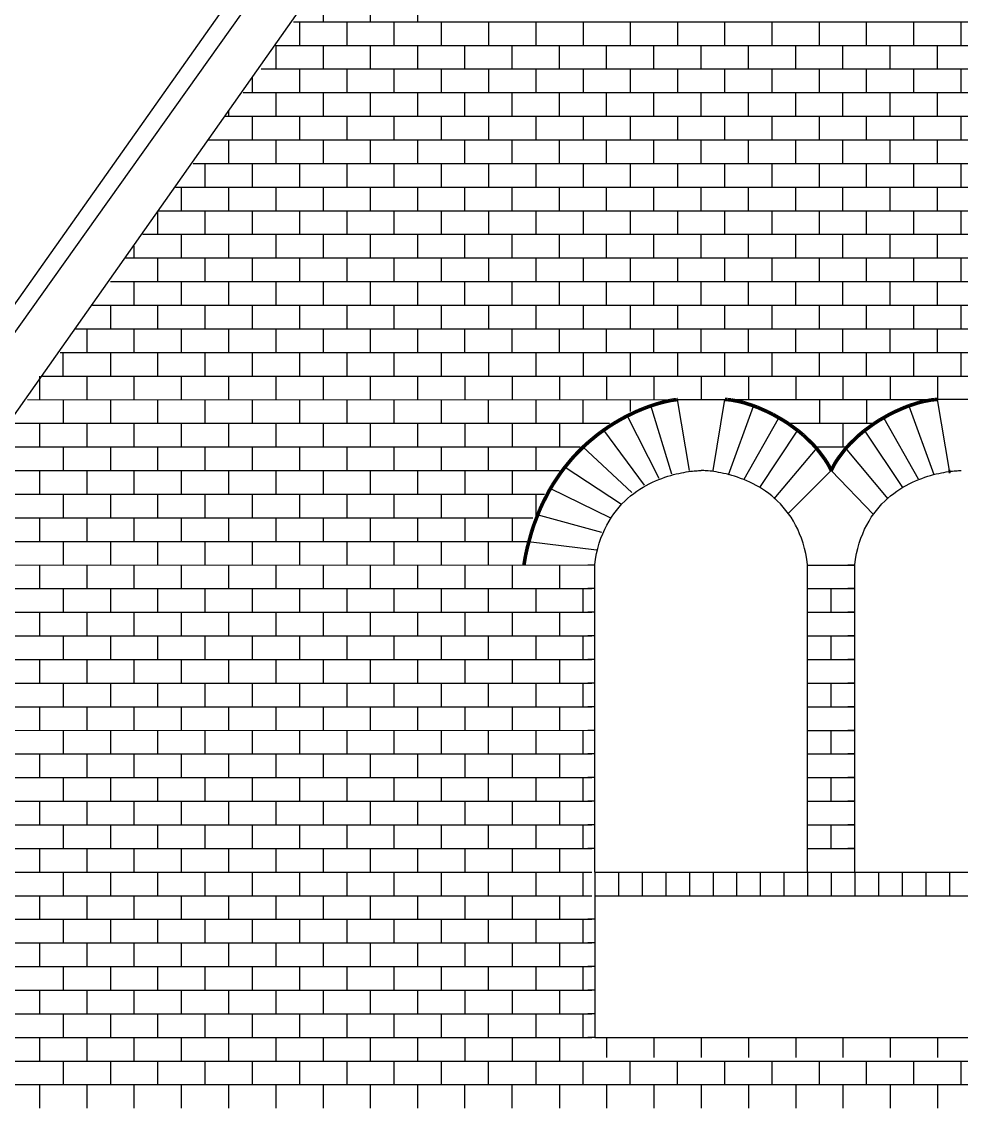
# Model space of a CAD drawing. Extents: x 192 to 301, y 47 to 228.
# Drawn here: x 212.25 to 252, y 157 to 203 of the extents above; entities that cross this region are included whole.
import ezdxf

# ---------------------------------------------------------------- set-up
doc = ezdxf.new("R2010")
doc.units = 0
doc.header["$MEASUREMENT"] = 0
doc.layers.add('OHNE_NAMEN', color=5, linetype='CONTINUOUS')

msp = doc.modelspace()

# ---------------------------------------------------------------- linework, layer by layer
at = {"layer": 'OHNE_NAMEN', "color": 7, "linetype": 'CONTINUOUS'}
for p, q in [((235.5, 223), (195, 165.9999)), ((233.5001, 216.9999), (199.0002, 168.0002)), ((224.9999, 204.0001), (224.9999, 203)), ((227.0002, 204.0001), (227.0002, 203)), ((229, 204.0001), (229, 203)), ((223.75, 203), (269.3751, 203)), ((224.0001, 203), (224.0001, 202.0002)), ((226, 203), (226, 202.0002)), ((227.9999, 203), (227.9999, 201.9999)), ((230.0002, 203), (230.0002, 201.9999)), ((232.0001, 203), (232.0001, 201.9999)), ((234, 203), (234, 201.9999)), ((236.0002, 203), (236.0002, 201.9999)), ((238.0001, 203), (238.0001, 201.9999)), ((240, 203), (240, 201.9999)), ((241.9999, 202.0005), (241.9999, 203.0003)), ((243.9998, 202.0005), (243.9998, 203.0003)), ((246.0001, 202.0005), (246.0001, 203.0003)), ((247.9999, 202.0005), (247.9999, 203.0003)), ((249.9999, 202.0005), (249.9999, 203.0003)), ((252.0001, 202.0005), (252.0001, 203.0003)), ((223, 202.0002), (223, 201.0001)), ((223, 201.9999), (269.9999, 201.9999)), ((224.9999, 202.0002), (224.9999, 201.0001)), ((227.0002, 202.0002), (227.0002, 201.0001)), ((229, 202.0002), (229, 201.0001)), ((230.9999, 201.0008), (230.9999, 202.0005)), ((233.0002, 201.0008), (233.0002, 202.0005)), ((235.0001, 201.0008), (235.0001, 202.0005)), ((237.0004, 201.0008), (237.0004, 202.0005)), ((239.0002, 201.0008), (239.0002, 202.0005)), ((241.0001, 201.0008), (241.0001, 202.0005)), ((243, 201.0008), (243, 202.0005)), ((245.0003, 201.0008), (245.0003, 202.0005)), ((247.0002, 201.0008), (247.0002, 202.0005)), ((249.0001, 201.0008), (249.0001, 202.0005)), ((251.0003, 201.0008), (251.0003, 202.0005)), ((221.9999, 200.6251), (222.0002, 200)), ((222.3749, 201.0001), (270.625, 201.0001)), ((224.0001, 200.9997), (224.0001, 200)), ((226, 200.9997), (226, 200)), ((227.9999, 201.0001), (227.9999, 200)), ((230.0002, 201.0001), (230.0002, 200)), ((232.0001, 201.0001), (232.0001, 200)), ((234, 201.0001), (234, 200)), ((236.0002, 201.0001), (236.0002, 200)), ((238.0001, 201.0001), (238.0001, 200)), ((240, 201.0001), (240, 200)), ((241.9999, 200.0007), (241.9999, 201.0004)), ((243.9998, 200.0007), (243.9998, 201.0004)), ((246.0001, 200.0007), (246.0001, 201.0004)), ((247.9999, 200.0007), (247.9999, 201.0004)), ((249.9999, 200.0007), (249.9999, 201.0004)), ((252.0001, 200.0007), (252.0001, 201.0004)), ((221.6249, 200), (271.375, 200)), ((223, 200), (223, 199.0002)), ((224.9999, 200), (224.9999, 199.0002)), ((227.0002, 200), (227.0002, 199.0002)), ((229, 200), (229, 199.0002)), ((230.9999, 199.0009), (230.9999, 200.0007)), ((233.0002, 199.0009), (233.0002, 200.0007)), ((235.0001, 199.0009), (235.0001, 200.0007)), ((237.0004, 199.0009), (237.0004, 200.0007)), ((239.0002, 199.0009), (239.0002, 200.0007)), ((241.0001, 199.0009), (241.0001, 200.0007)), ((243, 199.0009), (243, 200.0007)), ((245.0003, 199.0009), (245.0003, 200.0007)), ((247.0002, 199.0009), (247.0002, 200.0007)), ((249.0001, 199.0009), (249.0001, 200.0007)), ((251.0003, 199.0009), (251.0003, 200.0007)), ((221.0001, 199.2499), (221.0001, 199.0002)), ((220.8749, 199.0002), (272.0001, 199.0002)), ((222.0002, 198.9998), (222.0002, 198.0001)), ((224.0001, 198.9998), (224.0001, 198.0001)), ((226, 198.9998), (226, 198.0001)), ((227.9999, 198.9998), (227.9999, 198.0001)), ((230.0002, 198.9998), (230.0002, 198.0001)), ((232.0001, 198.9998), (232.0001, 198.0001)), ((234, 198.9998), (234, 198.0001)), ((236.0002, 198.9998), (236.0002, 198.0001)), ((238.0001, 198.9998), (238.0001, 198.0001)), ((240, 198.9998), (240, 198.0001)), ((241.9999, 198.0004), (241.9999, 199.0002)), ((243.9998, 198.0004), (243.9998, 199.0002)), ((246.0001, 198.0004), (246.0001, 199.0002)), ((247.9999, 198.0004), (247.9999, 199.0002)), ((249.9999, 198.0004), (249.9999, 199.0002)), ((252.0001, 198.0004), (252.0001, 199.0002)), ((220.1249, 198.0001), (272.875, 198.0001)), ((221.0001, 198.0001), (221.0001, 196.9999)), ((223, 198.0001), (223, 196.9999)), ((224.9999, 198.0001), (224.9999, 196.9999)), ((227.0002, 198.0001), (227.0002, 196.9999)), ((229, 198.0001), (229, 196.9999)), ((230.9999, 197.001), (230.9999, 198.0008)), ((233.0002, 197.001), (233.0002, 198.0008)), ((235.0001, 197.001), (235.0001, 198.0008)), ((237.0004, 197.001), (237.0004, 198.0008)), ((239.0002, 197.001), (239.0002, 198.0008)), ((241.0001, 197.001), (241.0001, 198.0008)), ((243, 197.001), (243, 198.0008)), ((245.0003, 197.001), (245.0003, 198.0008)), ((247.0002, 197.001), (247.0002, 198.0008)), ((249.0001, 197.001), (249.0001, 198.0008)), ((251.0003, 197.001), (251.0003, 198.0008)), ((219.5001, 196.9999), (273.5001, 196.9999)), ((220, 196.9999), (220, 196.0002)), ((222.0002, 196.9999), (222.0002, 196.0002)), ((224.0001, 196.9999), (224.0001, 196.0002)), ((226, 196.9999), (226, 196.0002)), ((227.9999, 196.9999), (227.9999, 196.0002)), ((230.0002, 196.9999), (230.0002, 196.0002)), ((232.0001, 196.9999), (232.0001, 196.0002)), ((234, 196.9999), (234, 196.0002)), ((236.0002, 196.9999), (236.0002, 196.0002)), ((238.0001, 196.9999), (238.0001, 196.0002)), ((240, 196.9999), (240, 196.0002)), ((241.9999, 196.0005), (241.9999, 197.0003)), ((243.9998, 196.0005), (243.9998, 197.0003)), ((246.0001, 196.0005), (246.0001, 197.0003)), ((247.9999, 196.0005), (247.9999, 197.0003)), ((249.9999, 196.0005), (249.9999, 197.0003)), ((252.0001, 196.0005), (252.0001, 197.0003)), ((218.7501, 196.0002), (274.2501, 196.0002)), ((218.9999, 196.0002), (218.9999, 195)), ((221.0001, 196.0002), (221.0001, 195)), ((223, 196.0002), (223, 195)), ((224.9999, 196.0002), (224.9999, 195)), ((227.0002, 196.0002), (227.0002, 195)), ((229, 196.0002), (229, 195)), ((230.9999, 195.0007), (230.9999, 196.0005)), ((233.0002, 195.0007), (233.0002, 196.0005)), ((235.0001, 195.0007), (235.0001, 196.0005)), ((237.0004, 195.0007), (237.0004, 196.0005)), ((239.0002, 195.0007), (239.0002, 196.0005)), ((241.0001, 195.0007), (241.0001, 196.0005)), ((243, 195.0007), (243, 196.0005)), ((245.0003, 195.0007), (245.0003, 196.0005)), ((247.0002, 195.0007), (247.0002, 196.0005)), ((249.0001, 195.0007), (249.0001, 196.0005)), ((251.0003, 195.0007), (251.0003, 196.0005)), ((218.0001, 195), (275.0002, 195)), ((218.0001, 195), (218.0001, 194.0003)), ((220, 195), (220, 194.0003)), ((222.0002, 195), (222.0002, 194.0003)), ((224.0001, 195), (224.0001, 194.0003)), ((226, 195), (226, 194.0003)), ((227.9999, 195), (227.9999, 193.9999)), ((230.0002, 195), (230.0002, 193.9999)), ((232.0001, 195), (232.0001, 193.9999)), ((234, 195), (234, 193.9999)), ((236.0002, 195), (236.0002, 193.9999)), ((238.0001, 195), (238.0001, 193.9999)), ((240, 195), (240, 193.9999)), ((241.9999, 194.0006), (241.9999, 195.0004)), ((243.9998, 194.0006), (243.9998, 195.0004)), ((246.0001, 194.0006), (246.0001, 195.0004)), ((247.9999, 194.0006), (247.9999, 195.0004)), ((249.9999, 194.0006), (249.9999, 195.0004)), ((252.0001, 194.0006), (252.0001, 195.0004)), ((217.375, 193.9999), (275.6249, 193.9999)), ((218.9999, 193.9999), (218.9999, 193.0001)), ((221.0001, 193.9999), (221.0001, 193.0001)), ((223, 193.9999), (223, 193.0001)), ((224.9999, 193.9999), (224.9999, 193.0001)), ((227.0002, 193.9999), (227.0002, 193.0001)), ((229, 193.9999), (229, 193.0001)), ((230.9999, 193.0008), (230.9999, 194.0006)), ((233.0002, 193.0008), (233.0002, 194.0006)), ((235.0001, 193.0008), (235.0001, 194.0006)), ((237.0004, 193.0008), (237.0004, 194.0006)), ((239.0002, 193.0008), (239.0002, 194.0006)), ((241.0001, 193.0008), (241.0001, 194.0006)), ((243, 193.0008), (243, 194.0006)), ((245.0003, 193.0008), (245.0003, 194.0006)), ((247.0002, 193.0008), (247.0002, 194.0006)), ((249.0001, 193.0008), (249.0001, 194.0006)), ((251.0003, 193.0008), (251.0003, 194.0006)), ((216.9999, 193.5), (216.9999, 193.0001)), ((216.6249, 193.0001), (276.25, 193.0001)), ((218.0001, 192.9998), (218.0001, 192)), ((220, 192.9998), (220, 192)), ((222.0002, 192.9998), (222.0002, 192)), ((224.0001, 192.9998), (224.0001, 192)), ((226, 192.9998), (226, 192)), ((227.9999, 193.0001), (227.9999, 192)), ((230.0002, 193.0001), (230.0002, 192)), ((232.0001, 193.0001), (232.0001, 192)), ((234, 193.0001), (234, 192)), ((236.0002, 193.0001), (236.0002, 192)), ((238.0001, 193.0001), (238.0001, 192)), ((240, 193.0001), (240, 192)), ((241.9999, 192.0007), (241.9999, 193.0005)), ((243.9998, 192.0007), (243.9998, 193.0005)), ((246.0001, 192.0007), (246.0001, 193.0005)), ((247.9999, 192.0007), (247.9999, 193.0005)), ((249.9999, 192.0007), (249.9999, 193.0005)), ((252.0001, 192.0007), (252.0001, 193.0005)), ((216.0002, 192), (277.0001, 192)), ((216.9999, 192), (216.9999, 190.9999)), ((218.9999, 192), (218.9999, 190.9999)), ((221.0001, 192), (221.0001, 190.9999)), ((223, 192), (223, 190.9999)), ((224.9999, 192), (224.9999, 190.9999)), ((227.0002, 192), (227.0002, 190.9999)), ((229, 192), (229, 190.9999)), ((230.9999, 191.0009), (230.9999, 192.0007)), ((233.0002, 191.0009), (233.0002, 192.0007)), ((235.0001, 191.0009), (235.0001, 192.0007)), ((237.0004, 191.0009), (237.0004, 192.0007)), ((239.0002, 191.0009), (239.0002, 192.0007)), ((241.0001, 191.0009), (241.0001, 192.0007)), ((243, 191.0009), (243, 192.0007)), ((245.0003, 191.0009), (245.0003, 192.0007)), ((247.0002, 191.0009), (247.0002, 192.0007)), ((249.0001, 191.0009), (249.0001, 192.0007)), ((251.0003, 191.0009), (251.0003, 192.0007)), ((215.2502, 190.9999), (277.7501, 190.9999)), ((216.0002, 190.9999), (216.0002, 190.0001)), ((218.0001, 190.9999), (218.0001, 190.0001)), ((220, 190.9999), (220, 190.0001)), ((222.0002, 190.9999), (222.0002, 190.0001)), ((224.0001, 190.9999), (224.0001, 190.0001)), ((226, 190.9999), (226, 190.0001)), ((227.9999, 190.9999), (227.9999, 190.0001)), ((230.0002, 190.9999), (230.0002, 190.0001)), ((232.0001, 190.9999), (232.0001, 190.0001)), ((234, 190.9999), (234, 190.0001)), ((236.0002, 190.9999), (236.0002, 190.0001)), ((238.0001, 190.9999), (238.0001, 190.0001)), ((240, 190.9999), (240, 190.0001)), ((241.9999, 190.0005), (241.9999, 191.0002)), ((243.9998, 190.0005), (243.9998, 191.0002)), ((246.0001, 190.0005), (246.0001, 191.0002)), ((247.9999, 190.0005), (247.9999, 191.0002)), ((249.9999, 190.0005), (249.9999, 191.0002)), ((252.0001, 190.0005), (252.0001, 191.0002)), ((214.5002, 190.0001), (278.5001, 190.0001)), ((215.0001, 190.0001), (215.0001, 189)), ((216.9999, 190.0001), (216.9999, 189)), ((218.9999, 190.0001), (218.9999, 189)), ((221.0001, 190.0001), (221.0001, 189)), ((223, 190.0001), (223, 189)), ((224.9999, 190.0001), (224.9999, 189)), ((227.0002, 190.0001), (227.0002, 189)), ((229, 190.0001), (229, 189)), ((230.9999, 189.0007), (230.9999, 190.0005)), ((233.0002, 189.0007), (233.0002, 190.0005)), ((235.0001, 189.0007), (235.0001, 190.0005)), ((237.0004, 189.0007), (237.0004, 190.0005)), ((239.0002, 189.0007), (239.0002, 190.0005)), ((241.0001, 189.0007), (241.0001, 190.0005)), ((243, 189.0007), (243, 190.0005)), ((245.0003, 189.0007), (245.0003, 190.0005)), ((247.0002, 189.0007), (247.0002, 190.0005)), ((249.0001, 189.0007), (249.0001, 190.0005)), ((251.0003, 189.0007), (251.0003, 190.0005)), ((213.8751, 189), (279.1252, 189)), ((213.9999, 187.9999), (213.9999, 189)), ((216.0002, 189), (216.0002, 188.0002)), ((218.0001, 189), (218.0001, 188.0002)), ((220, 189), (220, 188.0002)), ((222.0002, 189), (222.0002, 188.0002)), ((224.0001, 189), (224.0001, 188.0002)), ((226, 189), (226, 188.0002)), ((227.9999, 189), (227.9999, 188.0002)), ((230.0002, 189), (230.0002, 188.0002)), ((232.0001, 189), (232.0001, 188.0002)), ((234, 189), (234, 188.0002)), ((236.0002, 189), (236.0002, 188.0002)), ((238.0001, 189), (238.0001, 188.0002)), ((240, 189), (240, 188.0002)), ((241.9999, 188.0006), (241.9999, 189.0004)), ((243.9998, 188.0006), (243.9998, 189.0004)), ((246.0001, 188.0006), (246.0001, 189.0004)), ((247.9999, 188.0006), (247.9999, 189.0004)), ((249.9999, 188.0006), (249.9999, 189.0004)), ((252.0001, 188.0006), (252.0001, 189.0004)), ((213.0005, 188.0009), (213.0005, 187.0008)), ((213.125, 187.9999), (279.8748, 187.9999)), ((215.0008, 188.0009), (215.0008, 187.0008)), ((217.0007, 187.0008), (217.0007, 188.0009)), ((219.0002, 187.9999), (219.0002, 186.9997)), ((221.0001, 187.9999), (221.0001, 186.9997)), ((223, 187.9999), (223, 186.9997)), ((224.9999, 187.9999), (224.9999, 186.9997)), ((227.0002, 187.9999), (227.0002, 186.9997)), ((229, 187.9999), (229, 186.9997)), ((230.9999, 187.9999), (230.9999, 186.9997)), ((230.9999, 187.9999), (230.9999, 187.0001)), ((232.9998, 187.9999), (232.9998, 186.9997)), ((234.9997, 187.9999), (234.9997, 186.9997)), ((234.9997, 187.9999), (234.9997, 187.0001)), ((237, 187.9999), (237, 186.9997)), ((238.9999, 187.9999), (238.9999, 186.9997)), ((238.9999, 187.9999), (238.9999, 187.0001)), ((241.0001, 187.9999), (241.0001, 186.9997)), ((243, 187.9999), (243, 186.9997)), ((243, 187.9999), (243, 187.0001)), ((244.9999, 187.9999), (244.9999, 186.9997)), ((246.9998, 187.9999), (246.9998, 186.9997)), ((246.9998, 187.9999), (246.9998, 187.0001)), ((249.0001, 187.9999), (249.0001, 186.9997)), ((251, 187.9999), (251, 186.9997)), ((251, 187.9999), (251, 187.0001)), ((212.4999, 187.0001), (239.624, 186.9997)), ((214.0003, 186.9997), (214.0003, 186)), ((216.0002, 186.9997), (216.0002, 186)), ((218.0004, 186.9997), (218.0004, 186)), ((220.0003, 186.9997), (220.0003, 186)), ((222.0002, 186.9997), (222.0002, 186)), ((224.0005, 186.9997), (224.0005, 186)), ((226.0004, 186.9997), (226.0004, 186)), ((228.0003, 186.9997), (228.0003, 186)), ((230.0005, 186.9997), (230.0005, 186)), ((232.0004, 186.0007), (232.0004, 187.0004)), ((234.0007, 187.0001), (234.0007, 186.0003)), ((236.0002, 186.0007), (236.0002, 187.0004)), ((238.0001, 186.9997), (238.0001, 186.4999)), ((238.8574, 186.769), (239.7397, 183.8586)), ((240.5009, 184.0015), (240.0011, 187.0015)), ((240.0011, 187.0015), (242.001, 187.0015)), ((241.5011, 184.0015), (242.001, 187.0015)), ((242.5005, 187.0011), (250.5008, 187.0011)), ((246.0001, 186.9997), (246.0001, 185.9996)), ((247.9999, 186.9997), (247.9999, 185.9996)), ((247.9999, 186.9997), (247.9999, 186)), ((251.5006, 184.0015), (251.001, 187.0015)), ((253.0076, 187.0015), (251.0077, 187.0015)), ((237.8435, 186.3718), (239.2105, 183.6819)), ((242.1523, 183.8145), (243.2106, 186.7249)), ((250.8518, 183.8145), (249.7938, 186.7249)), ((211.7499, 186), (237.1238, 186)), ((213.0005, 186.001), (213.0005, 185.0009)), ((215.0008, 186.001), (215.0008, 185.0009)), ((217.0007, 185.0009), (217.0007, 186.001)), ((219.0002, 186), (219.0002, 184.9998)), ((221.0001, 186), (221.0001, 184.9998)), ((223, 186), (223, 184.9998)), ((224.9999, 186), (224.9999, 184.9998)), ((227.0002, 186), (227.0002, 184.9998)), ((229, 186), (229, 184.9998)), ((230.9999, 186), (230.9999, 184.9998)), ((230.9999, 186), (230.9999, 185.0002)), ((232.9998, 186), (232.9998, 184.9998)), ((234.9997, 186), (234.9997, 184.9998)), ((234.9997, 186), (234.9997, 185.0002)), ((242.8138, 183.6377), (244.269, 186.1958)), ((244.7498, 186), (248.2497, 186)), ((246.9998, 186), (246.9998, 185.0002)), ((250.1903, 183.6377), (248.7355, 186.1958)), ((236.873, 185.7103), (238.5928, 183.3732)), ((243.4752, 183.2853), (245.0627, 185.6666)), ((249.5289, 183.2853), (247.9418, 185.6666)), ((210.9999, 185.0002), (235.8739, 184.9998)), ((214.0003, 184.9998), (214.0003, 184.0001)), ((216.0002, 184.9998), (216.0002, 184.0001)), ((218.0004, 184.9998), (218.0004, 184.0001)), ((220.0003, 184.9998), (220.0003, 184.0001)), ((222.0002, 184.9998), (222.0002, 184.0001)), ((224.0005, 184.9998), (224.0005, 184.0001)), ((226.0004, 184.9998), (226.0004, 184.0001)), ((228.0003, 184.9998), (228.0003, 184.0001)), ((230.0005, 184.9998), (230.0005, 184.0001)), ((232.0004, 184.0008), (232.0004, 185.0005)), ((234.0007, 185.0002), (234.0007, 184.0004)), ((235.9914, 185.0051), (238.064, 183.0649)), ((244.0926, 182.8003), (245.9006, 184.9607)), ((245.8748, 184.9998), (247.1247, 184.9998)), ((248.9115, 182.8003), (247.1035, 184.9607)), ((235.1973, 184.1673), (237.623, 182.5798)), ((246.501, 184.0015), (244.6768, 182.1769)), ((246.501, 184.0015), (248.2942, 182.1388)), ((210.2499, 184.0001), (234.999, 184.0001)), ((213.0005, 184.0008), (213.0005, 183.0007)), ((215.0008, 184.0008), (215.0008, 183.0007)), ((217.0007, 183.0007), (217.0007, 184.0008)), ((219.0002, 183.9997), (219.0002, 182.9996)), ((221.0001, 183.9997), (221.0001, 182.9996)), ((223, 183.9997), (223, 182.9996)), ((224.9999, 183.9997), (224.9999, 182.9996)), ((227.0002, 183.9997), (227.0002, 182.9996)), ((229, 183.9997), (229, 182.9996)), ((230.9999, 183.9997), (230.9999, 182.9996)), ((230.9999, 183.9997), (230.9999, 182.9999)), ((232.9998, 183.9997), (232.9998, 182.9996)), ((234.6244, 183.2413), (237.1376, 182.0065)), ((209.75, 182.9999), (234.3746, 183.001)), ((214.0003, 182.9996), (214.0003, 181.9998)), ((216.0002, 182.9996), (216.0002, 181.9998)), ((218.0004, 182.9996), (218.0004, 181.9998)), ((220.0003, 182.9996), (220.0003, 181.9998)), ((222.0002, 182.9996), (222.0002, 181.9998)), ((224.0005, 182.9996), (224.0005, 181.9998)), ((226.0004, 182.9996), (226.0004, 181.9998)), ((228.0003, 182.9996), (228.0003, 181.9998)), ((230.0005, 182.9996), (230.0005, 181.9998)), ((232.0004, 182.0005), (232.0004, 183.0003)), ((234.0007, 182.9999), (234.0007, 182.0002)), ((209, 182.0002), (233.874, 181.9998)), ((213.0005, 182.0009), (213.0005, 181.0007)), ((215.0008, 182.0009), (215.0008, 181.0007)), ((217.0007, 181.0007), (217.0007, 182.0009)), ((219.0002, 181.9998), (219.0002, 180.9997)), ((221.0001, 181.9998), (221.0001, 180.9997)), ((223, 181.9998), (223, 180.9997)), ((224.9999, 181.9998), (224.9999, 180.9997)), ((227.0002, 181.9998), (227.0002, 180.9997)), ((229, 181.9998), (229, 180.9997)), ((230.9999, 181.9998), (230.9999, 180.9997)), ((230.9999, 181.9998), (230.9999, 181)), ((232.9998, 181.9998), (232.9998, 180.9997)), ((234.0511, 182.1388), (236.7848, 181.3892)), ((209, 181), (233.6239, 181)), ((214.0003, 180.9997), (214.0003, 179.9999)), ((216.0002, 180.9997), (216.0002, 179.9999)), ((218.0004, 180.9997), (218.0004, 179.9999)), ((220.0003, 180.9997), (220.0003, 179.9999)), ((222.0002, 180.9997), (222.0002, 179.9999)), ((224.0005, 180.9997), (224.0005, 179.9999)), ((226.0004, 180.9997), (226.0004, 179.9999)), ((228.0003, 180.9997), (228.0003, 179.9999)), ((230.0005, 180.9997), (230.0005, 179.9999)), ((232.0004, 180.0006), (232.0004, 181.0004)), ((233.6984, 180.9919), (236.5643, 180.6395)), ((209, 179.9999), (236.3745, 180.001)), ((213.0005, 180.001), (213.0005, 179.0009)), ((215.0008, 180.001), (215.0008, 179.0009)), ((217.0007, 179.0009), (217.0007, 180.001)), ((219.0002, 179.9999), (219.0002, 178.9998)), ((221.0001, 179.9999), (221.0001, 178.9998)), ((223, 179.9999), (223, 178.9998)), ((224.9999, 179.9999), (224.9999, 178.9998)), ((227.0002, 179.9999), (227.0002, 178.9998)), ((229, 179.9999), (229, 178.9998)), ((230.9999, 179.9999), (230.9999, 178.9998)), ((230.9999, 179.9999), (230.9999, 179.0001)), ((232.9998, 179.9999), (232.9998, 178.9998)), ((234.9997, 179.9999), (234.9997, 178.9998)), ((234.9997, 179.9999), (234.9997, 179.0001)), ((245.5002, 180.0003), (247.5001, 180.0003)), ((206.75, 179.0001), (236.3745, 179.0012)), ((214.0003, 178.9998), (214.0003, 178)), ((216.0002, 178.9998), (216.0002, 178)), ((218.0004, 178.9998), (218.0004, 178)), ((220.0003, 178.9998), (220.0003, 178)), ((222.0002, 178.9998), (222.0002, 178)), ((224.0005, 178.9998), (224.0005, 178)), ((226.0004, 178.9998), (226.0004, 178)), ((228.0003, 178.9998), (228.0003, 178)), ((230.0005, 178.9998), (230.0005, 178)), ((232.0004, 178.0007), (232.0004, 179.0005)), ((234.0007, 179.0001), (234.0007, 178.0004)), ((236.0002, 178.0007), (236.0002, 179.0005)), ((245.5002, 179.0001), (247.5001, 179.0001)), ((246.5003, 178.0004), (246.5003, 179.0001)), ((206, 178), (236.3745, 178.0011)), ((213.0005, 178.0011), (213.0005, 177.0009)), ((215.0008, 178.0011), (215.0008, 177.0009)), ((217.0007, 177.0009), (217.0007, 178.0011)), ((219.0002, 178), (219.0002, 176.9999)), ((221.0001, 178), (221.0001, 176.9999)), ((223, 178), (223, 176.9999)), ((224.9999, 178), (224.9999, 176.9999)), ((227.0002, 178), (227.0002, 176.9999)), ((229, 178), (229, 176.9999)), ((230.9999, 178), (230.9999, 176.9999)), ((230.9999, 178), (230.9999, 177.0002)), ((232.9998, 178), (232.9998, 176.9999)), ((234.9997, 178), (234.9997, 176.9999)), ((234.9997, 178), (234.9997, 177.0002)), ((245.5002, 178.0004), (247.5001, 178.0004)), ((205.5001, 176.9999), (236.3745, 177.0013)), ((214.0003, 176.9999), (214.0003, 176.0001)), ((216.0002, 176.9999), (216.0002, 176.0001)), ((218.0004, 176.9999), (218.0004, 176.0001)), ((220.0003, 176.9999), (220.0003, 176.0001)), ((222.0002, 176.9999), (222.0002, 176.0001)), ((224.0005, 176.9999), (224.0005, 176.0001)), ((226.0004, 176.9999), (226.0004, 176.0001)), ((228.0003, 176.9999), (228.0003, 176.0001)), ((230.0005, 176.9999), (230.0005, 176.0001)), ((232.0004, 176.0008), (232.0004, 177.0006)), ((234.0007, 177.0002), (234.0007, 176.0005)), ((236.0002, 176.0008), (236.0002, 177.0006)), ((245.5002, 177.0002), (247.5001, 177.0002)), ((246.5003, 176.0001), (246.5003, 177.0002)), ((204.7501, 176.0001), (236.3745, 176.0012)), ((213.0005, 176.0008), (213.0005, 175.0007)), ((215.0008, 176.0008), (215.0008, 175.0007)), ((217.0007, 175.0007), (217.0007, 176.0008)), ((219.0002, 175.9998), (219.0002, 174.9996)), ((221.0001, 175.9998), (221.0001, 174.9996)), ((223, 175.9998), (223, 174.9996)), ((224.9999, 175.9998), (224.9999, 174.9996)), ((227.0002, 175.9998), (227.0002, 174.9996)), ((229, 175.9998), (229, 174.9996)), ((230.9999, 175.9998), (230.9999, 174.9996)), ((230.9999, 175.9998), (230.9999, 175)), ((232.9998, 175.9998), (232.9998, 174.9996)), ((234.9997, 175.9998), (234.9997, 174.9996)), ((234.9997, 175.9998), (234.9997, 175)), ((245.5002, 176.0001), (247.5001, 176.0001)), ((204.0001, 175), (236.3745, 175.0011)), ((214.0003, 174.9996), (214.0003, 173.9999)), ((216.0002, 174.9996), (216.0002, 173.9999)), ((218.0001, 174.9996), (218.0001, 173.9999)), ((220, 174.9996), (220, 173.9999)), ((222.0002, 174.9996), (222.0002, 173.9999)), ((224.0001, 174.9996), (224.0001, 173.9999)), ((226, 174.9996), (226, 173.9999)), ((227.9999, 174.9996), (227.9999, 173.9999)), ((230.0002, 174.9996), (230.0002, 173.9999)), ((232.0001, 174.0006), (232.0001, 175.0004)), ((234.0003, 175), (234.0003, 174.0002)), ((236.0002, 174.0006), (236.0002, 175.0004)), ((245.5002, 175.0004), (247.5001, 175.0004)), ((246.5003, 174.0002), (246.5003, 175.0004)), ((203.2501, 173.9999), (236.3745, 174.0013)), ((213.0005, 174.0009), (213.0005, 173.0008)), ((215.0008, 174.0009), (215.0008, 173.0008)), ((217.0007, 173.0008), (217.0007, 174.0009)), ((219.0002, 173.9999), (219.0002, 172.9998)), ((221.0001, 173.9999), (221.0001, 172.9998)), ((223, 173.9999), (223, 172.9998)), ((224.9999, 173.9999), (224.9999, 172.9998)), ((227.0002, 173.9999), (227.0002, 172.9998)), ((229, 173.9999), (229, 172.9998)), ((230.9999, 173.9999), (230.9999, 172.9998)), ((230.9999, 173.9999), (230.9999, 173.0001)), ((232.9998, 173.9999), (232.9998, 172.9998)), ((234.9997, 173.9999), (234.9997, 172.9998)), ((234.9997, 173.9999), (234.9997, 173.0001)), ((245.5002, 174.0002), (247.5001, 174.0002)), ((202.5001, 173.0001), (236.3745, 173.0012)), ((213.9999, 172.9998), (213.9999, 172)), ((215.9998, 172.9998), (215.9998, 172)), ((218.0001, 172.9998), (218.0001, 172)), ((220, 172.9998), (220, 172)), ((221.9999, 172.9998), (221.9999, 172)), ((224.0001, 172.9998), (224.0001, 172)), ((226, 172.9998), (226, 172)), ((227.9999, 172.9998), (227.9999, 172)), ((230.0002, 172.9998), (230.0002, 172)), ((232.0001, 172.0007), (232.0001, 173.0004)), ((234.0003, 173.0001), (234.0003, 172.0003)), ((235.9999, 172.0007), (235.9999, 173.0004)), ((245.5002, 173.0001), (247.5001, 173.0001)), ((246.5003, 172.0003), (246.5003, 173.0001)), ((201.9999, 172), (236.3745, 172.001)), ((213.0005, 172.001), (213.0005, 171.0009)), ((215.0008, 172.001), (215.0008, 171.0009)), ((217.0007, 171.0009), (217.0007, 172.001)), ((219.0002, 172), (219.0002, 170.9999)), ((221.0001, 172), (221.0001, 170.9999)), ((223, 172), (223, 170.9999)), ((224.9999, 172), (224.9999, 170.9999)), ((227.0002, 172), (227.0002, 170.9999)), ((229, 172), (229, 170.9999)), ((230.9999, 172), (230.9999, 170.9999)), ((230.9999, 172), (230.9999, 171.0002)), ((232.9998, 172), (232.9998, 170.9999)), ((234.9997, 172), (234.9997, 170.9999)), ((234.9997, 172), (234.9997, 171.0002)), ((245.5002, 172.0003), (247.5001, 172.0003)), ((201.2498, 170.9999), (236.3745, 171.0013)), ((213.9999, 170.9999), (213.9999, 170.0001)), ((215.9998, 170.9999), (215.9998, 170.0001)), ((218.0001, 170.9999), (218.0001, 170.0001)), ((220, 170.9999), (220, 170.0001)), ((221.9999, 170.9999), (221.9999, 170.0001)), ((224.0001, 170.9999), (224.0001, 170.0001)), ((226, 170.9999), (226, 170.0001)), ((227.9999, 170.9999), (227.9999, 170.0001)), ((230.0002, 170.9999), (230.0002, 170.0001)), ((232.0001, 170.0008), (232.0001, 171.0006)), ((234.0003, 171.0002), (234.0003, 170.0004)), ((235.9999, 170.0008), (235.9999, 171.0006)), ((245.5002, 171.0002), (247.5001, 171.0002)), ((246.5003, 170.0001), (246.5003, 171.0002)), ((200.4998, 170.0001), (236.3745, 170.0011)), ((213.0005, 170.0008), (213.0005, 169.0007)), ((215.0008, 170.0008), (215.0008, 169.0007)), ((217.0007, 169.0007), (217.0007, 170.0008)), ((219.0002, 169.9997), (219.0002, 168.9996)), ((221.0001, 169.9997), (221.0001, 168.9996)), ((223, 169.9997), (223, 168.9996)), ((224.9999, 169.9997), (224.9999, 168.9996)), ((227.0002, 169.9997), (227.0002, 168.9996)), ((229, 169.9997), (229, 168.9996)), ((230.9999, 169.9997), (230.9999, 168.9996)), ((230.9999, 169.9997), (230.9999, 169)), ((232.9998, 169.9997), (232.9998, 168.9996)), ((234.9997, 169.9997), (234.9997, 168.9996)), ((234.9997, 169.9997), (234.9997, 169)), ((245.5002, 170.0001), (247.5001, 170.0001)), ((199.7502, 169), (236.3745, 169.001)), ((213.9999, 168.9996), (213.9999, 167.9998)), ((215.9998, 168.9996), (215.9998, 167.9998)), ((218.0001, 168.9996), (218.0001, 167.9998)), ((220, 168.9996), (220, 167.9998)), ((221.9999, 168.9996), (221.9999, 167.9998)), ((224.0001, 168.9996), (224.0001, 167.9998)), ((226, 168.9996), (226, 167.9998)), ((227.9999, 168.9996), (227.9999, 167.9998)), ((230.0002, 168.9996), (230.0002, 167.9998)), ((232.0001, 168.0005), (232.0001, 169.0003)), ((234.0003, 169), (234.0003, 168.0002)), ((235.9999, 168.0005), (235.9999, 169.0003)), ((245.5002, 169.0003), (247.5001, 169.0003)), ((246.5003, 168.0002), (246.5003, 169.0003)), ((199.0002, 168.0002), (236.3742, 168.0002)), ((213.0005, 168.0009), (213.0005, 167.0008)), ((215.0008, 168.0009), (215.0008, 167.0008)), ((217.0007, 167.0008), (217.0007, 168.0009)), ((219.0002, 167.9998), (219.0002, 166.9997)), ((221.0001, 167.9998), (221.0001, 166.9997)), ((223, 167.9998), (223, 166.9997)), ((224.9999, 167.9998), (224.9999, 166.9997)), ((227.0002, 167.9998), (227.0002, 166.9997)), ((229, 167.9998), (229, 166.9997)), ((230.9999, 167.9998), (230.9999, 166.9997)), ((230.9999, 167.9998), (230.9999, 167.0001)), ((232.9998, 167.9998), (232.9998, 166.9997)), ((234.9997, 167.9998), (234.9997, 166.9997)), ((234.9997, 167.9998), (234.9997, 167.0001)), ((245.5002, 168.0002), (247.5001, 168.0002)), ((199.0002, 167.0001), (236.3742, 167.0004)), ((213.9999, 166.9997), (213.9999, 165.9999)), ((215.9998, 166.9997), (215.9998, 165.9999)), ((218.0001, 166.9997), (218.0001, 165.9999)), ((220, 166.9997), (220, 165.9999)), ((221.9999, 166.9997), (221.9999, 165.9999)), ((224.0001, 166.9997), (224.0001, 165.9999)), ((226, 166.9997), (226, 165.9999)), ((227.9999, 166.9997), (227.9999, 165.9999)), ((230.0002, 166.9997), (230.0002, 165.9999)), ((232.0001, 166.0006), (232.0001, 167.0004)), ((234.0003, 167.0001), (234.0003, 166.0003)), ((235.9999, 166.0006), (235.9999, 167.0004)), ((236.5001, 167.0004), (236.5001, 166.0003)), ((237.5002, 167.0004), (237.5002, 166.0003)), ((238.5004, 167.0004), (238.5004, 166.0003)), ((239.5001, 167.0004), (239.5001, 166.0003)), ((240.5002, 167.0004), (240.5002, 166.0003)), ((241.5004, 167.0004), (241.5004, 166.0003)), ((242.5001, 167.0004), (242.5001, 166.0003)), ((243.5003, 167.0004), (243.5003, 166.0003)), ((244.5004, 167.0004), (244.5004, 166.0003)), ((245.5002, 167.0004), (245.5002, 166.0003)), ((245.5002, 167.0004), (247.5001, 167.0004)), ((246.5003, 167.0004), (246.5003, 166.0003)), ((247.5001, 167.0004), (247.5001, 166.0003)), ((248.5002, 167.0004), (248.5002, 166.0003)), ((249.5003, 167.0004), (249.5003, 166.0003)), ((250.5001, 167.0004), (250.5001, 166.0003)), ((251.5002, 167.0004), (251.5002, 166.0003)), ((199.0002, 165.9999), (236.3742, 166.0003)), ((213.0005, 166.001), (213.0005, 165.0009)), ((215.0008, 166.001), (215.0008, 165.0009)), ((217.0007, 165.0009), (217.0007, 166.001)), ((219.0002, 165.9999), (219.0002, 164.9998)), ((221.0001, 165.9999), (221.0001, 164.9998)), ((223, 165.9999), (223, 164.9998)), ((224.9999, 165.9999), (224.9999, 164.9998)), ((227.0002, 165.9999), (227.0002, 164.9998)), ((229, 165.9999), (229, 164.9998)), ((230.9999, 165.9999), (230.9999, 164.9998)), ((230.9999, 165.9999), (230.9999, 165.0002)), ((232.9998, 165.9999), (232.9998, 164.9998)), ((234.9997, 165.9999), (234.9997, 164.9998)), ((234.9997, 165.9999), (234.9997, 165.0002)), ((199.0002, 165.0002), (236.3742, 165.0002)), ((213.9999, 164.9998), (213.9999, 164)), ((215.9998, 164.9998), (215.9998, 164)), ((218.0001, 164.9998), (218.0001, 164)), ((220, 164.9998), (220, 164)), ((221.9999, 164.9998), (221.9999, 164)), ((224.0001, 164.9998), (224.0001, 164)), ((226, 164.9998), (226, 164)), ((227.9999, 164.9998), (227.9999, 164)), ((230.0002, 164.9998), (230.0002, 164)), ((232.0001, 164.0007), (232.0001, 165.0005)), ((234.0003, 165.0002), (234.0003, 164.0004)), ((235.9999, 164.0007), (235.9999, 165.0005)), ((192, 164), (236.3749, 164)), ((213.0005, 164.0011), (213.0005, 163.001)), ((215.0008, 164.0011), (215.0008, 163.001)), ((217.0007, 163.001), (217.0007, 164.0011)), ((219.0002, 164), (219.0002, 162.9999)), ((221.0001, 164), (221.0001, 162.9999)), ((223, 164), (223, 162.9999)), ((224.9999, 164), (224.9999, 162.9999)), ((227.0002, 164), (227.0002, 162.9999)), ((229, 164), (229, 162.9999)), ((230.9999, 164), (230.9999, 162.9999)), ((230.9999, 164), (230.9999, 163.0003)), ((232.9998, 164), (232.9998, 162.9999)), ((234.9997, 164), (234.9997, 162.9999)), ((234.9997, 164), (234.9997, 163.0003)), ((192, 162.9999), (236.3749, 162.9999)), ((213.9999, 162.9999), (213.9999, 162.0001)), ((215.9998, 162.9999), (215.9998, 162.0001)), ((218.0001, 162.9999), (218.0001, 162.0001)), ((220, 162.9999), (220, 162.0001)), ((221.9999, 162.9999), (221.9999, 162.0001)), ((224.0001, 162.9999), (224.0001, 162.0001)), ((226, 162.9999), (226, 162.0001)), ((227.9999, 162.9999), (227.9999, 162.0001)), ((230.0002, 162.9999), (230.0002, 162.0001)), ((232.0001, 162.0008), (232.0001, 163.0006)), ((234.0003, 163.0003), (234.0003, 162.0005)), ((235.9999, 162.0008), (235.9999, 163.0006)), ((192, 162.0001), (236.3749, 161.9998)), ((213.0005, 162.0008), (213.0005, 161.0007)), ((215.0008, 162.0008), (215.0008, 161.0007)), ((217.0007, 161.0007), (217.0007, 162.0008)), ((219.0002, 161.9998), (219.0002, 160.9997)), ((221.0001, 161.9998), (221.0001, 160.9997)), ((223, 161.9998), (223, 160.9997)), ((224.9999, 161.9998), (224.9999, 160.9997)), ((227.0002, 161.9998), (227.0002, 160.9997)), ((229, 161.9998), (229, 160.9997)), ((230.9999, 161.9998), (230.9999, 160.9997)), ((230.9999, 161.9998), (230.9999, 161)), ((232.9998, 161.9998), (232.9998, 160.9997)), ((234.9997, 161.9998), (234.9997, 160.9997)), ((234.9997, 161.9998), (234.9997, 161)), ((192, 161), (236.3742, 161.0004)), ((213.9999, 160.9997), (213.9999, 159.9999)), ((215.9998, 160.9997), (215.9998, 159.9999)), ((218.0001, 160.9997), (218.0001, 159.9999)), ((220, 160.9997), (220, 159.9999)), ((221.9999, 160.9997), (221.9999, 159.9999)), ((224.0001, 160.9997), (224.0001, 159.9999)), ((226, 160.9997), (226, 159.9999)), ((227.9999, 160.9997), (227.9999, 159.9999)), ((230.0002, 160.9997), (230.0002, 159.9999)), ((232.0001, 160.0006), (232.0001, 161.0004)), ((234.0003, 161), (234.0003, 160.0002)), ((235.9999, 160.0006), (235.9999, 161.0004)), ((192, 159.9999), (236.3742, 159.9999)), ((213.0005, 160.0009), (213.0005, 159.0008)), ((215.0008, 160.0009), (215.0008, 159.0008)), ((217.0007, 159.0008), (217.0007, 160.0009)), ((219.0002, 159.9999), (219.0002, 158.9998)), ((221.0001, 159.9999), (221.0001, 158.9998)), ((223, 159.9999), (223, 158.9998)), ((224.9999, 159.9999), (224.9999, 158.9998)), ((227.0002, 159.9999), (227.0002, 158.9998)), ((229, 159.9999), (229, 158.9998)), ((230.9999, 159.9999), (230.9999, 158.9998)), ((230.9999, 159.9999), (230.9999, 159.0001)), ((232.9998, 159.9999), (232.9998, 158.9998)), ((234.9997, 159.9999), (234.9997, 158.9998)), ((234.9997, 159.9999), (234.9997, 159.0001)), ((237, 159.7498), (237, 159.1501)), ((238.9999, 159.7498), (238.9999, 159.1501)), ((238.9999, 159.7498), (238.9999, 159.1501)), ((241.0001, 159.7498), (241.0001, 159.1501)), ((243, 159.7498), (243, 159.1501)), ((243, 159.7498), (243, 159.1501)), ((244.9999, 159.7498), (244.9999, 159.1501)), ((246.9998, 159.7498), (246.9998, 159.1501)), ((246.9998, 159.7498), (246.9998, 159.1501)), ((249.0001, 159.7498), (249.0001, 159.1501)), ((251, 159.7498), (251, 159.1501)), ((251, 159.7498), (251, 159.1501)), ((192, 159.0001), (300.9999, 159.0001)), ((213.9999, 158.9998), (213.9999, 158)), ((215.9998, 158.9998), (215.9998, 158)), ((218.0001, 158.9998), (218.0001, 158)), ((220, 158.9998), (220, 158)), ((221.9999, 158.9998), (221.9999, 158)), ((224.0001, 158.9998), (224.0001, 158)), ((226, 158.9998), (226, 158)), ((227.9999, 158.9998), (227.9999, 158)), ((230.0002, 158.9998), (230.0002, 158)), ((232.0001, 158.0007), (232.0001, 159.0005)), ((234.0003, 159.0001), (234.0003, 158.0003)), ((235.9999, 158.0007), (235.9999, 159.0005)), ((238.0001, 158.0007), (238.0001, 159.0005)), ((240, 158.0007), (240, 159.0005)), ((241.9999, 158.0007), (241.9999, 159.0005)), ((244.0002, 158.0007), (244.0002, 159.0005)), ((246.0001, 158.0007), (246.0001, 159.0005)), ((247.9999, 158.0007), (247.9999, 159.0005)), ((249.9999, 158.0007), (249.9999, 159.0005)), ((252.0001, 158.0007), (252.0001, 159.0005)), ((198.0001, 158), (300.9999, 158)), ((213.0002, 158), (213.0002, 157.0002)), ((215.0001, 158), (215.0001, 157.0002)), ((216.9999, 158), (216.9999, 157.0002)), ((218.9999, 158), (218.9999, 157.0002)), ((221.0001, 158), (221.0001, 157.0002)), ((223, 158), (223, 157.0002)), ((224.9999, 158), (224.9999, 157.0002)), ((227.0002, 158), (227.0002, 157.0002)), ((229, 158), (229, 157.0002)), ((231.0003, 157.0009), (231.0003, 158.0007)), ((233.0002, 157.0009), (233.0002, 158.0007)), ((235.0001, 158.0003), (235.0001, 157.0002)), ((237.0004, 158.0003), (237.0004, 157.0002)), ((239.0002, 158.0003), (239.0002, 157.0002)), ((241.0001, 158.0003), (241.0001, 157.0002)), ((243.0004, 158.0003), (243.0004, 157.0002)), ((245.0003, 158.0003), (245.0003, 157.0002)), ((247.0002, 158.0003), (247.0002, 157.0002)), ((249.0001, 158.0003), (249.0001, 157.0002)), ((251.0003, 158.0003), (251.0003, 157.0002))]:
    msp.add_line(p, q, dxfattribs=at)
at = {"layer": 'OHNE_NAMEN', "color": 5, "linetype": 'CONTINUOUS'}
msp.add_line((195, 167.0001), (234.4999, 223), dxfattribs=at)
at = {"layer": 'OHNE_NAMEN', "color": 1, "linetype": 'CONTINUOUS'}
for p, q in [((236.5001, 179.9999), (236.1999, 179.9999)), ((236.5008, 167.0015), (236.5008, 180.0013)), ((245.5002, 179.9999), (245.8, 179.9999)), ((245.5009, 167.0015), (245.5009, 180.0013)), ((247.5001, 179.9999), (247.1998, 179.9999)), ((247.5008, 167.0015), (247.5008, 180.0013)), ((236.5001, 179.0001), (236.1999, 179.0001)), ((245.5002, 179.0001), (245.8, 179.0001)), ((247.5001, 179.0001), (247.1998, 179.0001)), ((236.5001, 178), (236.1999, 178)), ((245.5002, 178), (245.8, 178)), ((247.5001, 178), (247.1998, 178)), ((236.5001, 176.9999), (236.1999, 176.9999)), ((245.5002, 176.9999), (245.8, 176.9999)), ((247.5001, 176.9999), (247.1998, 176.9999)), ((236.5001, 176.0001), (236.1999, 176.0001)), ((245.5002, 176.0001), (245.8, 176.0001)), ((247.5001, 176.0001), (247.1998, 176.0001)), ((236.5001, 175), (236.1999, 175)), ((245.5002, 175), (245.8, 175)), ((247.5001, 175), (247.1998, 175)), ((236.5001, 174.0002), (236.1999, 174.0002)), ((245.5002, 174.0002), (245.8, 174.0002)), ((247.5001, 174.0002), (247.1998, 174.0002)), ((236.5001, 173.0001), (236.1999, 173.0001)), ((245.5002, 173.0001), (245.8, 173.0001)), ((247.5001, 173.0001), (247.1998, 173.0001)), ((236.5001, 172), (236.1999, 172)), ((245.5002, 172), (245.8, 172)), ((247.5001, 172), (247.1998, 172)), ((236.5001, 171.0002), (236.1999, 171.0002)), ((245.5002, 171.0002), (245.8, 171.0002)), ((247.5001, 171.0002), (247.1998, 171.0002)), ((236.5001, 170.0001), (236.1999, 170.0001)), ((245.5002, 170.0001), (245.8, 170.0001)), ((247.5001, 170.0001), (247.1998, 170.0001)), ((236.5001, 169), (236.1999, 169)), ((245.5002, 169), (245.8, 169)), ((247.5001, 169), (247.1998, 169)), ((236.5001, 168.0002), (236.1999, 168.0002)), ((245.5002, 168.0002), (245.8, 168.0002)), ((247.5001, 168.0002), (247.1998, 168.0002)), ((236.5005, 167.0011), (245.5005, 167.0011)), ((237.4999, 167.0001), (237.4999, 166.6998)), ((238.5, 167.0001), (238.5, 166.6998)), ((239.5001, 167.0001), (239.5001, 166.6998)), ((240.4999, 167.0001), (240.4999, 166.6998)), ((241.5, 167.0001), (241.5, 166.6998)), ((242.5001, 167.0001), (242.5001, 166.6998)), ((243.4999, 167.0001), (243.4999, 166.6998)), ((244.5, 167.0001), (244.5, 166.6998)), ((247.5008, 167.0011), (256.5005, 167.0011)), ((248.5002, 167.0001), (248.5002, 166.6998)), ((249.5, 167.0001), (249.5, 166.6998)), ((250.5001, 167.0001), (250.5001, 166.6998)), ((251.4999, 167.0001), (251.4999, 166.6998)), ((236.5001, 166.0003), (256.5001, 166.0003)), ((236.5001, 166.0003), (236.5001, 160.0002)), ((236.5001, 165.0002), (236.1999, 165.0002)), ((236.5001, 164), (236.1999, 164)), ((236.5001, 162.9999), (236.1999, 162.9999)), ((236.5001, 162.0001), (236.1999, 162.0001)), ((236.5001, 161), (236.1999, 161)), ((236.5001, 159.9999), (236.1999, 159.9999)), ((236.5001, 160.0002), (256.5001, 160.0002)), ((237.0004, 160.0002), (237.0004, 159.7004)), ((239.0002, 160.0002), (239.0002, 159.7004)), ((241.0001, 160.0002), (241.0001, 159.7004)), ((243.0004, 160.0002), (243.0004, 159.7004)), ((245.0003, 160.0002), (245.0003, 159.7004)), ((247.0002, 160.0002), (247.0002, 159.7004)), ((249.0001, 160.0002), (249.0001, 159.7004)), ((251.0003, 160.0002), (251.0003, 159.7004))]:
    msp.add_line(p, q, dxfattribs=at)
at = {"layer": 'OHNE_NAMEN', "color": 7, "linetype": 'CONTINUOUS', "const_width": 0.1528}
for points in [[(238.6284, 186.6501), (238.7762, 186.7045)], [(238.7762, 186.7045), (238.9149, 186.7514)], [(238.9149, 186.7514), (239.0535, 186.7983)], [(239.0535, 186.7983), (239.183, 186.8375)], [(239.183, 186.8375), (239.3012, 186.8696)], [(239.3012, 186.8696), (239.419, 186.902)], [(239.419, 186.902), (239.5259, 186.9274)], [(239.5259, 186.9274), (239.619, 186.9468)], [(239.619, 186.9468), (239.7122, 186.9666)], [(239.7122, 186.9666), (239.7922, 186.98)], [(239.7922, 186.98), (239.8564, 186.9888)], [(239.8564, 186.9888), (239.921, 186.9973)], [(239.921, 186.9973), (239.9697, 187.0015)], [(239.9697, 187.0015), (240.0011, 187.0015)], [(242.1258, 187.0015), (242.001, 187.0015)], [(242.2744, 186.986), (242.1258, 187.0015)], [(242.4405, 186.9546), (242.2744, 186.986)], [(242.6063, 186.9235), (242.4405, 186.9546)], [(242.7898, 186.8766), (242.6063, 186.9235)], [(242.9852, 186.8138), (242.7898, 186.8766)], [(243.1807, 186.7514), (242.9852, 186.8138)], [(243.3877, 186.6734), (243.1807, 186.7514)], [(249.6139, 186.6734), (249.8213, 186.7514)], [(249.8213, 186.7514), (250.0164, 186.8138)], [(250.0164, 186.8138), (250.2115, 186.8766)], [(250.2115, 186.8766), (250.3953, 186.9235)], [(250.3953, 186.9235), (250.5615, 186.9546)], [(250.5615, 186.9546), (250.7273, 186.986)], [(250.7273, 186.986), (250.8758, 187.0015)], [(250.8758, 187.0015), (251.001, 187.0015)], [(237.6481, 186.1951), (237.8206, 186.2868)], [(237.8206, 186.2868), (237.9885, 186.3686)], [(237.9885, 186.3686), (238.1557, 186.4508)], [(238.1557, 186.4508), (238.318, 186.5231)], [(238.318, 186.5231), (238.4732, 186.5866)], [(238.4732, 186.5866), (238.6284, 186.6501)], [(243.6005, 186.5796), (243.3877, 186.6734)], [(243.8135, 186.4857), (243.6005, 186.5796)], [(244.0323, 186.3764), (243.8135, 186.4857)], [(244.251, 186.2515), (244.0323, 186.3764)], [(244.4697, 186.1266), (244.251, 186.2515)], [(248.5323, 186.1266), (248.751, 186.2515)], [(248.751, 186.2515), (248.9698, 186.3764)], [(248.9698, 186.3764), (249.1885, 186.4857)], [(249.1885, 186.4857), (249.4012, 186.5796)], [(249.4012, 186.5796), (249.6139, 186.6734)], [(236.9383, 185.7516), (237.1182, 185.8765)], [(237.1182, 185.8765), (237.297, 185.9897)], [(237.297, 185.9897), (237.4727, 186.0924)], [(237.4727, 186.0924), (237.6481, 186.1951)], [(244.6884, 185.9858), (244.4697, 186.1266)], [(244.9015, 185.8296), (244.6884, 185.9858)], [(245.1142, 185.6733), (244.9015, 185.8296)], [(247.8878, 185.6733), (248.1005, 185.8296)], [(248.1005, 185.8296), (248.3136, 185.9858)], [(248.3136, 185.9858), (248.5323, 186.1266)], [(236.2189, 185.191), (236.3985, 185.3403)], [(236.3985, 185.3403), (236.5781, 185.4898)], [(236.5781, 185.4898), (236.7587, 185.6264)], [(236.7587, 185.6264), (236.9383, 185.7516)], [(245.321, 185.5015), (245.1142, 185.6733)], [(245.5164, 185.3138), (245.321, 185.5015)], [(245.7118, 185.1265), (245.5164, 185.3138)], [(247.2898, 185.1265), (247.4852, 185.3138)], [(247.4852, 185.3138), (247.6807, 185.5015)], [(247.6807, 185.5015), (247.8878, 185.6733)], [(235.6901, 184.6774), (235.8647, 184.8531)], [(235.8647, 184.8531), (236.0404, 185.0291)], [(236.0404, 185.0291), (236.2189, 185.191)], [(245.8956, 184.9233), (245.7118, 185.1265)], [(246.0614, 184.7049), (245.8956, 184.9233)], [(246.9406, 184.7049), (247.1064, 184.9233)], [(247.1064, 184.9233), (247.2898, 185.1265)], [(235.3507, 184.2837), (235.518, 184.4876)], [(235.518, 184.4876), (235.6901, 184.6774)], [(246.2276, 184.4859), (246.0614, 184.7049)], [(246.3758, 184.2516), (246.2276, 184.4859)], [(246.6259, 184.2516), (246.7744, 184.4859)], [(246.7744, 184.4859), (246.9406, 184.7049)], [(235.0223, 183.8611), (235.1839, 184.0798)], [(235.1839, 184.0798), (235.3507, 184.2837)], [(246.501, 184.0015), (246.3758, 184.2516)], [(246.501, 184.0015), (246.6259, 184.2516)], [(234.714, 183.3922), (234.8682, 183.6265)], [(234.8682, 183.6265), (235.0223, 183.8611)], [(234.4293, 182.8754), (234.5669, 183.1421)], [(234.5669, 183.1421), (234.714, 183.3922)], [(234.1637, 182.3258), (234.2917, 182.6091)], [(234.2917, 182.6091), (234.4293, 182.8754)], [(234.0469, 182.0252), (234.1637, 182.3258)], [(233.825, 181.4057), (233.9301, 181.7243)], [(233.9301, 181.7243), (234.0469, 182.0252)], [(233.7333, 181.0688), (233.825, 181.4057)], [(233.5636, 180.3763), (233.6415, 180.7319)], [(233.6415, 180.7319), (233.7333, 181.0688)], [(233.5008, 180.0013), (233.5636, 180.3763)]]:
    msp.add_lwpolyline(points, dxfattribs=at)
at = {"layer": 'OHNE_NAMEN', "color": 7, "linetype": 'CONTINUOUS'}
for points in [[(240.9557, 184.0004), (240.9853, 184.0015)], [(240.9853, 184.0015), (241.0012, 184.0015)], [(241.0012, 184.0015), (241.0012, 184.0015)], [(241.0164, 184.0015), (241.0012, 184.0015)], [(241.0012, 184.0015), (241.0012, 184.0015)], [(241.046, 184.0004), (241.0164, 184.0015)], [(251.9556, 184.0004), (251.9853, 184.0015)], [(251.9853, 184.0015), (252.0008, 184.0015)], [(252.0008, 184.0015), (252.0008, 184.0015)], [(238.9385, 183.5016), (239.0712, 183.564)], [(239.0712, 183.564), (239.2031, 183.6187)], [(239.2031, 183.6187), (239.3322, 183.6667)], [(239.3322, 183.6667), (239.461, 183.7143)], [(239.461, 183.7143), (239.5873, 183.7556)], [(239.5873, 183.7556), (239.709, 183.7905)], [(239.709, 183.7905), (239.8307, 183.8258)], [(239.8307, 183.8258), (239.9475, 183.8551)], [(239.9475, 183.8551), (240.0579, 183.8794)], [(240.0579, 183.8794), (240.1686, 183.9041)], [(240.1686, 183.9041), (240.2724, 183.9235)], [(240.2724, 183.9235), (240.3679, 183.939)], [(240.3679, 183.939), (240.4636, 183.9549)], [(240.4636, 183.9549), (240.5511, 183.9662)], [(240.5511, 183.9662), (240.6287, 183.975)], [(240.6287, 183.975), (240.7059, 183.9842)], [(240.7059, 183.9842), (240.7729, 183.9898)], [(240.7729, 183.9898), (240.828, 183.9937)], [(240.828, 183.9937), (240.883, 183.9976)], [(240.883, 183.9976), (240.9264, 183.9997)], [(240.9264, 183.9997), (240.9557, 184.0004)], [(241.0753, 183.9997), (241.046, 184.0004)], [(241.1187, 183.9976), (241.0753, 183.9997)], [(241.1737, 183.9937), (241.1187, 183.9976)], [(241.2287, 183.9898), (241.1737, 183.9937)], [(241.2961, 183.9842), (241.2287, 183.9898)], [(241.3734, 183.975), (241.2961, 183.9842)], [(241.4506, 183.9662), (241.3734, 183.975)], [(241.5381, 183.9549), (241.4506, 183.9662)], [(241.6337, 183.939), (241.5381, 183.9549)], [(241.7297, 183.9235), (241.6337, 183.939)], [(241.8334, 183.9041), (241.7297, 183.9235)], [(241.9442, 183.8794), (241.8334, 183.9041)], [(242.0546, 183.8551), (241.9442, 183.8794)], [(242.1714, 183.8258), (242.0546, 183.8551)], [(242.2931, 183.7905), (242.1714, 183.8258)], [(242.4144, 183.7556), (242.2931, 183.7905)], [(242.5407, 183.7143), (242.4144, 183.7556)], [(242.6698, 183.6667), (242.5407, 183.7143)], [(242.799, 183.6187), (242.6698, 183.6667)], [(242.9305, 183.564), (242.799, 183.6187)], [(243.0632, 183.5016), (242.9305, 183.564)], [(249.9385, 183.5016), (250.0711, 183.564)], [(250.0711, 183.564), (250.203, 183.6187)], [(250.203, 183.6187), (250.3322, 183.6664)], [(250.3322, 183.6664), (250.4609, 183.7143)], [(250.4609, 183.7143), (250.5876, 183.7556)], [(250.5876, 183.7556), (250.7089, 183.7905)], [(250.7089, 183.7905), (250.8303, 183.8258)], [(250.8303, 183.8258), (250.9474, 183.8551)], [(250.9474, 183.8551), (251.0582, 183.8794)], [(251.0582, 183.8794), (251.1686, 183.9038)], [(251.1686, 183.9038), (251.2723, 183.9232)], [(251.2723, 183.9232), (251.3683, 183.939)], [(251.3683, 183.939), (251.4639, 183.9549)], [(251.5514, 183.9662), (251.6283, 183.975)], [(251.6283, 183.975), (251.7059, 183.9842)], [(251.7059, 183.9842), (251.7729, 183.9898)], [(251.7729, 183.9898), (251.828, 183.9937)], [(251.828, 183.9937), (251.883, 183.9976)], [(251.883, 183.9976), (251.9264, 183.9997)], [(251.9264, 183.9997), (251.9556, 184.0004)], [(238.1444, 183.025), (238.2739, 183.1223)], [(238.2739, 183.1223), (238.4058, 183.2105)], [(238.4058, 183.2105), (238.5388, 183.2896)], [(238.5388, 183.2896), (238.6718, 183.3686)], [(238.6718, 183.3686), (238.8055, 183.4388)], [(238.8055, 183.4388), (238.9385, 183.5016)], [(243.1962, 183.4388), (243.0632, 183.5016)], [(243.3299, 183.3686), (243.1962, 183.4388)], [(243.4629, 183.2896), (243.3299, 183.3686)], [(243.5959, 183.2105), (243.4629, 183.2896)], [(243.7282, 183.1223), (243.5959, 183.2105)], [(243.8573, 183.025), (243.7282, 183.1223)], [(249.1444, 183.025), (249.2738, 183.1223)], [(249.2738, 183.1223), (249.4058, 183.2105)], [(249.4058, 183.2105), (249.5391, 183.2896)], [(249.5391, 183.2896), (249.6718, 183.3686)], [(249.6718, 183.3686), (249.8055, 183.4388)], [(249.8055, 183.4388), (249.9385, 183.5016)], [(237.6442, 182.5837), (237.7662, 182.7015)], [(237.7662, 182.7015), (237.8883, 182.82)], [(237.8883, 182.82), (238.0153, 182.9273)], [(238.0153, 182.9273), (238.1444, 183.025)], [(243.9868, 182.9273), (243.8573, 183.025)], [(244.113, 182.82), (243.9868, 182.9273)], [(244.2355, 182.7015), (244.113, 182.82)], [(244.3579, 182.5837), (244.2355, 182.7015)], [(248.6441, 182.5837), (248.7662, 182.7015)], [(248.7662, 182.7015), (248.8882, 182.82)], [(248.8882, 182.82), (249.0152, 182.9273)], [(249.0152, 182.9273), (249.1444, 183.025)], [(237.1986, 182.021), (237.3034, 182.1734)], [(237.3034, 182.1734), (237.4148, 182.3138)], [(237.4148, 182.3138), (237.5263, 182.4549)], [(237.5263, 182.4549), (237.6442, 182.5837)], [(244.4757, 182.4549), (244.3579, 182.5837)], [(244.5868, 182.3138), (244.4757, 182.4549)], [(244.6983, 182.1734), (244.5868, 182.3138)], [(244.8031, 182.021), (244.6983, 182.1734)], [(248.1986, 182.021), (248.3037, 182.1734)], [(248.3037, 182.1734), (248.4148, 182.3138)], [(248.4148, 182.3138), (248.5263, 182.4549)], [(248.5263, 182.4549), (248.6441, 182.5837)], [(237.0053, 181.6911), (237.1019, 181.8559)], [(237.1019, 181.8559), (237.1986, 182.021)], [(244.9001, 181.8559), (244.8031, 182.021)], [(244.9967, 181.6911), (244.9001, 181.8559)], [(248.0053, 181.6911), (248.1019, 181.8559)], [(248.1019, 181.8559), (248.1986, 182.021)], [(236.7594, 181.1306), (236.8377, 181.3218)], [(236.8377, 181.3218), (236.9164, 181.5133)], [(236.9164, 181.5133), (237.0053, 181.6911)], [(245.0853, 181.5133), (244.9967, 181.6911)], [(245.164, 181.3218), (245.0853, 181.5133)], [(245.2426, 181.1306), (245.164, 181.3218)], [(247.7594, 181.1306), (247.8377, 181.3218)], [(247.8377, 181.3218), (247.9163, 181.5133)], [(247.9163, 181.5133), (248.0053, 181.6911)], [(236.6338, 180.7055), (236.6902, 180.9253)], [(236.6902, 180.9253), (236.7594, 181.1306)], [(245.3114, 180.9253), (245.2426, 181.1306)], [(245.3679, 180.7055), (245.3114, 180.9253)], [(247.6338, 180.7055), (247.6906, 180.9253)], [(247.6906, 180.9253), (247.7594, 181.1306)], [(236.5322, 180.2515), (236.577, 180.4857)], [(236.577, 180.4857), (236.6338, 180.7055)], [(245.4247, 180.4857), (245.3679, 180.7055)], [(245.4698, 180.2515), (245.4247, 180.4857)], [(247.5322, 180.2515), (247.577, 180.4857)], [(247.577, 180.4857), (247.6338, 180.7055)], [(236.5008, 180.0013), (236.5322, 180.2515)], [(245.5009, 180.0013), (245.4698, 180.2515)], [(247.5008, 180.0013), (247.5322, 180.2515)]]:
    msp.add_lwpolyline(points, dxfattribs=at)
at = {"layer": 'OHNE_NAMEN', "color": 1, "linetype": 'CONTINUOUS', "const_width": 0.1528}
msp.add_lwpolyline([(251.4639, 183.9549), (251.5514, 183.9662)], dxfattribs=at)

doc.saveas('drawing.dxf')
